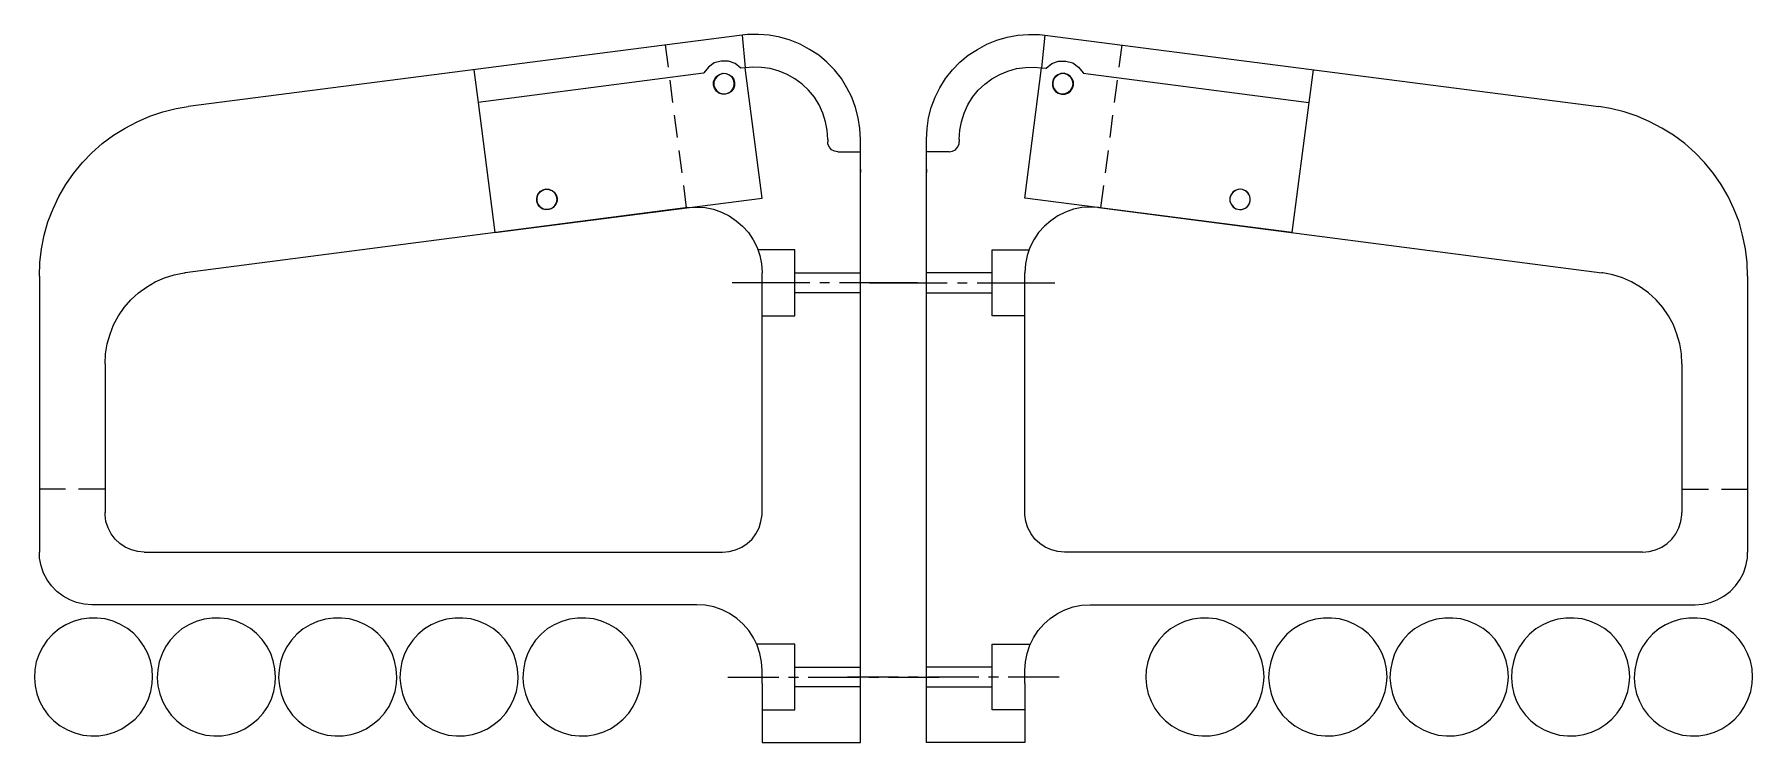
# Model space of a CAD drawing. Extents: x 0 to 262, y 0 to 108.
import ezdxf

# ---------------------------------------------------------------- set-up
doc = ezdxf.new("R2010")
doc.units = 0
doc.layers.add('Layer_1', color=7, linetype='CONTINUOUS')

msp = doc.modelspace()

# ---------------------------------------------------------------- linework, layer by layer
at = {"layer": 'Layer_1', "color": 7}
for points in [[(107.780794, 107.996555), (23.495131, 97.116894)], [(125.814794, 92.12156), (125.730125, 93.772558), (125.476135, 95.423555), (125.052791, 96.989891), (124.502471, 98.556222), (123.740469, 99.995558), (122.893799, 101.392557), (121.835466, 102.704888), (120.692463, 103.890224), (119.464794, 104.948557), (118.067794, 105.83756), (116.628461, 106.641891), (115.104466, 107.234557), (113.53813, 107.700224), (111.887133, 107.996555), (110.278461, 108.123557), (108.627463, 108.081224), (107.780794, 107.996555)], [(107.780794, 107.996555), (108.246463, 103.04356)], [(135.847789, 92.12156), (135.932458, 93.772558), (136.144138, 95.423555), (136.567463, 96.989891), (137.16013, 98.556222), (137.879804, 99.995558), (138.768799, 101.392557), (139.784791, 102.704888), (140.927791, 103.890224), (142.197788, 104.948557), (143.594796, 105.83756), (145.03413, 106.641891), (146.558132, 107.234557), (148.124463, 107.700224), (149.733132, 107.996555), (151.38413, 108.123557), (153.03513, 108.081224), (153.881799, 107.996555)], [(153.881799, 107.996555), (153.373802, 103.04356)], [(153.881799, 107.996555), (238.167462, 97.116894)], [(96.0968, 106.514891), (96.520128, 103.128224)], [(165.565791, 106.514891), (165.142463, 103.128224)], [(66.971464, 102.747224), (67.606461, 97.751894)], [(120.819461, 92.12156), (120.734799, 93.51856), (120.480794, 94.830891), (120.057466, 96.143222), (119.507127, 97.370891), (118.787461, 98.556222), (117.898466, 99.614558), (116.924799, 100.545893), (115.824133, 101.350224), (114.638797, 102.027557), (113.411127, 102.535555), (112.056461, 102.916557), (110.74413, 103.085891), (109.34713, 103.128224), (108.415799, 103.04356)], [(140.843124, 92.12156), (140.927791, 93.51856), (141.181799, 94.830891), (141.562799, 96.143222), (142.155463, 97.370891), (142.875122, 98.556222), (143.721791, 99.614558), (144.737799, 100.545893), (145.796132, 101.350224), (147.023802, 102.027557), (148.251458, 102.535555), (149.563796, 102.916557), (150.918463, 103.085891), (152.273127, 103.128224), (153.246791, 103.04356)], [(194.691129, 102.747224), (194.056121, 97.751894)], [(96.774133, 101.138557), (97.197461, 97.751894)], [(164.888457, 101.138557), (164.422788, 97.751894)], [(0.846798, 71.335894), (0.931465, 73.410227), (1.185465, 75.484558), (1.566465, 77.558891), (2.159132, 79.590888), (2.921131, 81.538227), (3.810132, 83.443222), (4.868466, 85.263558), (6.053798, 86.956888), (7.408465, 88.607894), (8.847799, 90.089555), (10.414132, 91.48656), (12.107465, 92.756558), (13.885465, 93.857227), (15.748131, 94.830891), (17.653131, 95.67756), (19.642798, 96.312558), (21.674798, 96.820555), (23.495131, 97.116894)], [(260.815795, 71.335894), (260.731128, 73.410227), (260.477128, 75.484558), (260.053795, 77.558891), (259.503462, 79.590888), (258.741462, 81.538227), (257.852462, 83.443222), (256.794128, 85.263558), (255.608795, 86.956888), (254.254128, 88.607894), (252.814795, 90.089555), (251.248462, 91.48656), (249.555123, 92.756558), (247.777131, 93.857227), (245.914454, 94.830891), (244.009467, 95.67756), (242.019795, 96.312558), (239.945457, 96.820555), (238.167462, 97.116894)], [(97.451466, 95.804555), (97.917128, 92.417891)], [(164.168799, 95.804555), (163.745457, 92.417891)], [(110.828799, 9.317564), (110.828799, 0.300559), (125.814794, 0.300559), (125.814794, 92.12156)], [(120.819461, 92.12156), (120.819461, 91.74056)], [(122.343463, 90.258891), (121.835466, 90.34356), (121.412133, 90.555224), (121.073466, 90.936224), (120.861794, 91.401894), (120.819461, 91.74056)], [(150.833794, 9.317564), (150.833794, 0.300559), (135.847789, 0.300559), (135.847789, 92.12156)], [(139.319138, 90.258891), (139.827132, 90.34356), (140.25046, 90.555224), (140.589135, 90.936224), (140.800796, 91.401894), (140.843124, 91.74056)], [(140.843124, 92.12156), (140.843124, 91.74056)], [(98.171133, 90.428227), (98.594461, 87.041558)], [(122.343463, 90.258891), (125.814794, 90.258891)], [(139.319138, 90.258891), (135.847789, 90.258891)], [(163.491465, 90.428227), (163.068124, 87.041558)], [(125.814794, 87.591894), (125.814794, 87.083891)], [(135.847789, 87.591894), (135.847789, 87.083891)], [(98.848466, 85.094227), (99.2718, 81.707555)], [(162.814135, 85.094227), (162.348465, 81.707555)], [(99.525797, 81.749891), (23.029462, 71.843889)], [(99.525797, 81.749891), (100.83813, 81.834558), (102.150461, 81.749891), (103.420466, 81.495891), (104.648128, 81.072558), (105.833463, 80.479894), (106.891797, 79.760227), (107.865461, 78.913558), (108.754466, 77.939891), (109.474133, 76.839224), (110.066797, 75.696222), (110.490133, 74.46856), (110.74413, 73.198555), (110.828799, 71.886225), (110.828799, 71.801555)], [(162.094458, 81.749891), (160.824463, 81.834558), (159.512124, 81.749891), (158.242127, 81.495891), (157.014455, 81.072558), (155.829127, 80.479894), (154.770794, 79.760227), (153.79713, 78.913558), (152.908132, 77.939891), (152.188458, 76.839224), (151.595794, 75.696222), (151.172468, 74.46856), (150.918463, 73.198555), (150.833794, 71.886225), (150.833794, 71.801555)], [(162.094458, 81.749891), (238.633131, 71.843889)], [(110.828799, 65.282227), (115.824133, 65.282227), (115.824133, 75.315222), (110.193799, 75.315222)], [(150.833794, 65.282227), (145.838458, 65.282227), (145.838458, 75.315222), (151.468799, 75.315222)], [(0.846798, 71.335894), (0.846798, 29.298886)], [(10.837465, 57.958561), (10.922131, 59.482555), (11.176131, 61.006558), (11.599464, 62.488227), (12.149798, 63.927561), (12.911797, 65.282227), (13.758465, 66.552222), (14.774465, 67.695225), (15.917465, 68.753558), (17.145131, 69.642555), (18.457465, 70.446891), (19.896798, 71.039555), (21.336131, 71.505225), (22.860129, 71.801555), (23.029462, 71.843889)], [(110.828799, 35.310228), (110.828799, 71.801555)], [(125.814794, 68.795891), (115.824133, 68.795891), (115.824133, 71.801555), (125.814794, 71.801555)], [(135.847789, 68.795891), (145.838458, 68.795891), (145.838458, 71.801555), (135.847789, 71.801555)], [(150.833794, 35.310228), (150.833794, 71.801555)], [(250.82512, 57.958561), (250.740467, 59.482555), (250.486462, 61.006558), (250.063136, 62.488227), (249.512798, 63.927561), (248.750795, 65.282227), (247.904126, 66.552222), (246.888136, 67.695225), (245.745134, 68.753558), (244.517462, 69.642555), (243.162798, 70.446891), (241.76579, 71.039555), (240.284128, 71.505225), (238.80247, 71.801555), (238.633131, 71.843889)], [(260.815795, 71.335894), (260.815795, 29.298886)], [(118.11013, 70.319894), (106.256799, 70.319894)], [(121.115799, 70.319894), (119.63413, 70.319894)], [(134.493125, 70.319894), (122.597469, 70.319894)], [(127.169458, 70.319894), (139.022788, 70.319894)], [(140.546791, 70.319894), (142.028468, 70.319894)], [(143.552471, 70.319894), (155.405802, 70.319894)], [(10.837465, 57.958561), (10.837465, 35.310228)], [(250.82512, 57.958561), (250.82512, 35.310228)], [(4.826131, 38.866228), (0.846798, 38.866228)], [(10.837465, 38.866228), (6.815799, 38.866228)], [(250.82512, 38.866228), (254.846795, 38.866228)], [(256.836462, 38.866228), (260.815795, 38.866228)], [(16.806465, 29.298886), (15.832798, 29.383553), (14.859131, 29.637558), (13.927798, 30.060886), (13.081131, 30.611225), (12.361465, 31.288558), (11.768797, 32.092892), (11.303132, 32.981889), (10.964466, 33.955561), (10.837465, 34.971561), (10.837465, 35.310228)], [(104.817464, 29.298886), (105.833463, 29.383553), (106.807128, 29.637558), (107.738466, 30.060886), (108.542794, 30.611225), (109.304797, 31.288558), (109.897461, 32.092892), (110.36313, 32.981889), (110.659461, 33.955561), (110.828799, 34.971561), (110.828799, 35.310228)], [(156.845135, 29.298886), (155.829127, 29.383553), (154.855463, 29.637558), (153.924124, 30.060886), (153.077471, 30.611225), (152.357796, 31.288558), (151.765132, 32.092892), (151.299463, 32.981889), (150.960804, 33.955561), (150.833794, 34.971561), (150.833794, 35.310228)], [(244.813795, 29.298886), (245.829803, 29.383553), (246.803467, 29.637558), (247.73479, 30.060886), (248.581459, 30.611225), (249.301134, 31.288558), (249.893798, 32.092892), (250.359467, 32.981889), (250.6558, 33.955561), (250.82512, 34.971561), (250.82512, 35.310228)], [(8.847799, 21.297889), (7.662465, 21.382556), (6.519465, 21.636564), (5.461132, 22.059889), (4.445131, 22.610228), (3.513798, 23.329887), (2.709465, 24.176556), (2.032132, 25.107894), (1.481798, 26.123886), (1.100798, 27.224561), (0.889132, 28.367564), (0.846798, 29.298886)], [(16.806465, 29.298886), (104.817464, 29.298886)], [(244.813795, 29.298886), (156.845135, 29.298886)], [(252.814795, 21.297889), (254.000128, 21.382556), (255.143128, 21.636564), (256.201462, 22.059889), (257.217462, 22.610228), (258.148795, 23.329887), (258.953102, 24.176556), (259.630462, 25.107894), (260.180795, 26.123886), (260.561795, 27.224561), (260.773435, 28.367564), (260.815795, 29.298886)], [(100.83813, 21.297889), (8.847799, 21.297889)], [(110.828799, 9.317564), (110.828799, 11.30722), (110.74413, 12.619559), (110.490133, 13.889556), (110.066797, 15.117225), (109.516466, 16.260228), (108.796799, 17.360887), (107.95013, 18.334551), (106.976466, 19.223564), (105.875797, 19.943223), (104.732797, 20.535887), (103.505133, 20.95923), (102.192794, 21.21322), (100.922797, 21.297889), (100.83813, 21.297889)], [(150.833794, 9.317564), (150.833794, 11.30722), (150.918463, 12.619559), (151.172468, 13.889556), (151.595794, 15.117225), (152.146132, 16.260228), (152.865791, 17.360887), (153.71246, 18.334551), (154.686124, 19.223564), (155.786801, 19.943223), (156.929804, 20.535887), (158.157458, 20.95923), (159.427471, 21.21322), (160.739793, 21.297889), (160.824463, 21.297889)], [(160.824463, 21.297889), (252.814795, 21.297889)], [(110.828799, 5.295892), (115.824133, 5.295892), (115.824133, 15.286564), (109.982127, 15.286564)], [(150.833794, 5.295892), (145.838458, 5.295892), (145.838458, 15.286564), (151.680463, 15.286564)], [(125.814794, 8.809551), (115.824133, 8.809551), (115.824133, 11.815231), (125.814794, 11.815231)], [(135.847789, 8.809551), (145.838458, 8.809551), (145.838458, 11.815231), (135.847789, 11.815231)], [(105.621799, 10.291228), (113.368799, 10.291228)], [(114.850461, 10.291228), (116.374463, 10.291228)], [(117.85613, 10.291228), (125.60313, 10.291228)], [(131.57213, 10.291228), (123.825122, 10.291228)], [(127.084791, 10.291228), (128.608794, 10.291228)], [(130.090468, 10.291228), (137.795135, 10.291228)], [(134.577791, 10.291228), (133.053791, 10.291228)], [(143.80646, 10.291228), (136.059468, 10.291228)], [(146.812124, 10.291228), (145.288138, 10.291228)], [(156.040791, 10.291228), (148.293799, 10.291228)]]:
    msp.add_lwpolyline(points, dxfattribs=at)
for points in [[(108.246463, 103.04356), (107.611463, 102.958891), (107.611463, 103.001224), (106.722461, 103.678557), (105.706461, 104.017224), (104.605794, 104.059557), (103.547461, 103.763221), (102.658464, 103.128224), (101.98113, 102.281557), (101.938797, 102.196891), (67.606461, 97.751894), (70.146464, 77.939891), (110.828799, 83.189224)], [(104.732797, 99.021891), (104.267128, 99.191224), (103.886128, 99.48756), (103.589794, 99.910891), (103.4628, 100.37656), (103.4628, 100.884557), (103.632128, 101.350224), (103.928461, 101.773557), (104.351797, 102.027557), (104.859799, 102.196891), (105.325461, 102.15456), (105.833463, 101.985227), (106.214463, 101.688891), (106.510797, 101.26556), (106.637799, 100.799891), (106.637799, 100.291891), (106.468463, 99.826224), (106.129797, 99.445224), (105.748794, 99.148893), (105.240799, 99.021891)], [(106.595466, 100.588222), (106.510797, 101.096227), (106.256799, 101.561891), (105.875797, 101.900557), (105.41013, 102.112224), (104.902133, 102.15456), (104.436464, 102.027557), (104.01313, 101.731224), (103.674464, 101.350224), (103.505133, 100.842224), (103.505133, 100.334224), (103.674464, 99.86856), (104.01313, 99.445224), (104.436464, 99.191224), (104.944461, 99.064224), (105.452464, 99.106558), (105.918133, 99.318227), (106.256799, 99.656891), (106.510797, 100.080224)], [(153.373802, 103.04356), (154.008794, 102.958891), (154.051135, 103.001224), (154.940132, 103.678557), (155.956122, 104.017224), (157.056799, 104.059557), (158.115132, 103.763221), (159.004127, 103.128224), (159.68146, 102.281557), (159.68146, 102.196891), (194.056121, 97.751894), (191.473801, 77.939891), (150.833794, 83.189224)], [(156.88746, 99.021891), (157.35313, 99.191224), (157.776458, 99.48756), (158.072788, 99.910891), (158.199799, 100.37656), (158.199799, 100.884557), (158.030463, 101.350224), (157.691788, 101.773557), (157.310804, 102.027557), (156.802791, 102.196891), (156.294796, 102.15456), (155.829127, 101.985227), (155.448127, 101.688891), (155.151796, 101.26556), (155.024799, 100.799891), (155.024799, 100.291891), (155.194137, 99.826224), (155.490468, 99.445224), (155.913796, 99.148893), (156.421791, 99.021891)], [(158.157458, 100.588222), (158.072788, 101.096227), (157.818799, 101.561891), (157.437799, 101.900557), (156.97213, 102.112224), (156.464135, 102.15456), (155.998466, 102.027557), (155.575122, 101.731224), (155.236463, 101.350224), (155.067127, 100.842224), (155.067127, 100.334224), (155.236463, 99.86856), (155.575122, 99.445224), (155.998466, 99.191224), (156.464135, 99.064224), (156.97213, 99.106558), (157.437799, 99.318227), (157.818799, 99.656891), (158.072788, 100.080224)], [(79.629128, 82.97756), (79.544461, 83.485555), (79.290461, 83.951224), (78.951797, 84.289891), (78.4438, 84.501555), (77.935797, 84.543888), (77.470128, 84.416894), (77.0468, 84.120555), (76.708133, 83.739555), (76.538797, 83.231558), (76.538797, 82.723555), (76.708133, 82.257894), (77.0468, 81.834558), (77.470128, 81.58056), (77.935797, 81.453558), (78.4438, 81.495891), (78.909461, 81.665222), (79.290461, 82.046222), (79.544461, 82.469558)], [(78.105133, 81.453558), (77.808795, 81.453558), (77.470128, 81.58056), (77.216131, 81.707555), (76.962133, 81.919227), (76.750461, 82.173224), (76.623467, 82.469558), (76.538797, 82.808224), (76.538797, 83.104555), (76.581131, 83.443222), (76.708133, 83.739555), (76.919797, 83.99356), (77.131461, 84.247558), (77.427795, 84.37456), (77.724133, 84.501555), (78.0628, 84.543888), (78.359131, 84.501555), (78.697797, 84.416894), (78.951797, 84.289891), (79.205795, 84.078227), (79.417464, 83.781888), (79.544461, 83.527891), (79.629128, 83.189224), (79.629128, 82.850558), (79.586795, 82.554224), (79.4598, 82.257894), (79.248128, 82.003888), (79.036464, 81.749891), (78.740133, 81.58056), (78.4438, 81.495891)], [(185.123801, 82.97756), (185.039134, 83.485555), (184.785129, 83.951224), (184.404127, 84.289891), (183.938457, 84.501555), (183.430463, 84.543888), (182.964793, 84.416894), (182.541465, 84.120555), (182.202791, 83.739555), (182.033455, 83.231558), (182.033455, 82.723555), (182.202791, 82.257894), (182.499124, 81.834558), (182.964793, 81.58056), (183.430463, 81.453558), (183.938457, 81.495891), (184.404127, 81.665222), (184.785129, 82.046222), (185.039134, 82.469558)], [(183.515132, 81.453558), (183.853791, 81.453558), (184.150121, 81.58056), (184.44647, 81.707555), (184.70046, 81.919227), (184.912124, 82.173224), (185.039134, 82.469558), (185.123801, 82.808224), (185.123801, 83.104555), (185.039134, 83.443222), (184.912124, 83.739555), (184.742801, 83.99356), (184.531121, 84.247558), (184.234791, 84.37456), (183.938457, 84.501555), (183.599799, 84.543888), (183.303468, 84.501555), (182.964793, 84.416894), (182.710804, 84.289891), (182.456799, 84.078227), (182.245134, 83.781888), (182.118124, 83.527891), (182.033455, 83.189224), (182.033455, 82.850558), (182.075796, 82.554224), (182.202791, 82.257894), (182.414455, 82.003888), (182.626134, 81.749891), (182.922468, 81.58056), (183.218799, 81.495891)], [(18.076465, 10.291228), (17.991798, 11.518897), (17.737798, 12.746553), (17.356798, 13.889556), (16.764131, 14.990231), (16.044465, 16.006223), (15.197798, 16.895217), (14.266465, 17.65722), (13.208131, 18.292225), (12.065131, 18.80022), (10.879797, 19.138895), (9.652131, 19.265889), (8.424464, 19.265889), (7.196798, 19.096553), (6.011465, 18.757895), (4.868466, 18.2499), (3.852465, 17.614892), (2.878798, 16.810564), (2.032132, 15.921553), (1.354798, 14.905561), (0.804464, 13.804887), (0.381131, 12.619559), (0.169465, 11.391887), (0.084798, 10.164233), (0.211798, 8.936564), (0.465798, 7.751217), (0.889132, 6.608233), (1.481798, 5.507556), (2.201465, 4.491567), (3.048132, 3.602553), (4.021798, 2.840553), (5.122465, 2.247889), (6.265465, 1.78222), (7.450797, 1.443561), (8.678464, 1.316567), (9.906132, 1.358892), (11.133799, 1.528231), (12.276799, 1.909231), (13.419798, 2.417225), (14.435798, 3.094559), (15.409465, 3.856559), (16.213798, 4.787897), (16.891131, 5.803889), (17.441465, 6.946892), (17.822465, 8.089892), (18.034131, 9.317564)], [(36.787795, 10.291228), (36.703131, 11.518897), (36.449131, 12.746553), (36.068128, 13.889556), (35.475464, 14.990231), (34.755798, 16.006223), (33.909131, 16.895217), (32.977798, 17.65722), (31.919464, 18.292225), (30.776462, 18.80022), (29.591131, 19.138895), (28.363464, 19.265889), (27.135798, 19.265889), (25.908131, 19.096553), (24.722798, 18.757895), (23.579798, 18.2499), (22.521465, 17.614892), (21.590134, 16.810564), (20.743462, 15.921553), (20.066131, 14.905561), (19.515798, 13.804887), (19.092465, 12.619559), (18.880798, 11.391887), (18.796131, 10.164233), (18.880798, 8.936564), (19.177131, 7.751217), (19.600465, 6.608233), (20.193131, 5.507556), (20.912795, 4.491567), (21.759467, 3.602553), (22.733131, 2.840553), (23.791465, 2.247889), (24.934467, 1.78222), (26.162134, 1.443561), (27.389798, 1.316567), (28.617464, 1.358892), (29.802798, 1.528231), (30.988131, 1.909231), (32.131131, 2.417225), (33.147131, 3.094559), (34.078464, 3.856559), (34.925131, 4.787897), (35.602464, 5.803889), (36.152798, 6.946892), (36.533798, 8.089892), (36.745467, 9.317564)], [(55.245128, 10.291228), (55.160467, 11.518897), (54.906461, 12.746553), (54.525461, 13.889556), (53.932797, 14.990231), (53.213131, 16.006223), (52.366464, 16.895217), (51.435128, 17.65722), (50.376795, 18.292225), (49.233798, 18.80022), (48.048467, 19.138895), (46.820795, 19.265889), (45.593128, 19.265889), (44.365462, 19.096553), (43.180131, 18.757895), (42.037134, 18.2499), (40.9788, 17.614892), (40.047464, 16.810564), (39.200798, 15.921553), (38.523467, 14.905561), (37.973131, 13.804887), (37.549798, 12.619559), (37.338131, 11.391887), (37.253464, 10.164233), (37.380464, 8.936564), (37.634467, 7.751217), (38.057798, 6.608233), (38.650464, 5.507556), (39.370131, 4.491567), (40.216798, 3.602553), (41.190462, 2.840553), (42.248795, 2.247889), (43.391798, 1.78222), (44.619464, 1.443561), (45.847131, 1.316567), (47.074798, 1.358892), (48.302464, 1.528231), (49.445467, 1.909231), (50.588464, 2.417225), (51.604462, 3.094559), (52.578131, 3.856559), (53.382464, 4.787897), (54.059795, 5.803889), (54.610131, 6.946892), (54.991131, 8.089892), (55.202795, 9.317564)], [(73.702464, 10.291228), (73.617795, 11.518897), (73.363797, 12.746553), (72.982797, 13.889556), (72.390133, 14.990231), (71.670467, 16.006223), (70.823795, 16.895217), (69.892464, 17.65722), (68.834131, 18.292225), (67.691131, 18.80022), (66.505795, 19.138895), (65.278131, 19.265889), (64.050461, 19.265889), (62.822797, 19.096553), (61.637461, 18.757895), (60.494461, 18.2499), (59.478461, 17.614892), (58.504797, 16.810564), (57.658133, 15.921553), (56.980795, 14.905561), (56.430464, 13.804887), (56.007128, 12.619559), (55.795467, 11.391887), (55.710797, 10.164233), (55.8378, 8.936564), (56.091797, 7.751217), (56.515133, 6.608233), (57.107797, 5.507556), (57.827464, 4.491567), (58.674133, 3.602553), (59.647797, 2.840553), (60.748467, 2.247889), (61.891467, 1.78222), (63.076797, 1.443561), (64.304467, 1.316567), (65.532128, 1.358892), (66.7598, 1.528231), (67.902795, 1.909231), (69.045795, 2.417225), (70.061795, 3.094559), (71.035467, 3.856559), (71.839795, 4.787897), (72.517128, 5.803889), (73.067464, 6.946892), (73.448467, 8.089892), (73.660131, 9.317564)], [(92.413797, 10.291228), (92.329128, 11.518897), (92.07513, 12.746553), (91.651797, 13.889556), (91.101466, 14.990231), (90.3818, 16.006223), (89.53513, 16.895217), (88.6038, 17.65722), (87.545466, 18.292225), (86.402464, 18.80022), (85.217128, 19.138895), (83.989464, 19.265889), (82.761794, 19.265889), (81.53413, 19.096553), (80.348795, 18.757895), (79.205795, 18.2499), (78.147461, 17.614892), (77.216131, 16.810564), (76.369461, 15.921553), (75.692128, 14.905561), (75.141797, 13.804887), (74.718464, 12.619559), (74.5068, 11.391887), (74.422131, 10.164233), (74.5068, 8.936564), (74.803131, 7.751217), (75.226467, 6.608233), (75.819131, 5.507556), (76.538797, 4.491567), (77.385467, 3.602553), (78.359131, 2.840553), (79.417464, 2.247889), (80.560466, 1.78222), (81.78813, 1.443561), (82.973466, 1.316567), (84.243464, 1.358892), (85.4288, 1.528231), (86.614128, 1.909231), (87.757128, 2.417225), (88.773128, 3.094559), (89.704466, 3.856559), (90.551128, 4.787897), (91.228461, 5.803889), (91.7788, 6.946892), (92.1598, 8.089892), (92.371464, 9.317564)], [(187.240468, 10.291228), (187.155801, 11.518897), (186.901796, 12.746553), (186.478468, 13.889556), (185.928129, 14.990231), (185.208455, 16.006223), (184.361801, 16.895217), (183.388137, 17.65722), (182.329804, 18.292225), (181.186801, 18.80022), (180.001457, 19.138895), (178.773801, 19.265889), (177.546132, 19.265889), (176.318463, 19.096553), (175.133132, 18.757895), (174.032457, 18.2499), (172.974124, 17.614892), (172.00046, 16.810564), (171.196132, 15.921553), (170.476457, 14.905561), (169.926135, 13.804887), (169.545135, 12.619559), (169.291129, 11.391887), (169.248801, 10.164233), (169.333455, 8.936564), (169.58746, 7.751217), (170.053129, 6.608233), (170.603468, 5.507556), (171.365468, 4.491567), (172.212124, 3.602553), (173.185804, 2.840553), (174.244137, 2.247889), (175.387124, 1.78222), (176.572468, 1.443561), (177.800121, 1.316567), (179.027791, 1.358892), (180.255463, 1.528231), (181.440791, 1.909231), (182.541465, 2.417225), (183.599799, 3.094559), (184.531121, 3.856559), (185.335465, 4.787897), (186.055124, 5.803889), (186.563137, 6.946892), (186.944137, 8.089892), (187.155801, 9.317564)], [(205.951796, 10.291228), (205.867126, 11.518897), (205.613137, 12.746553), (205.189793, 13.889556), (204.597129, 14.990231), (203.87747, 16.006223), (203.073126, 16.895217), (202.099462, 17.65722), (201.041129, 18.292225), (199.898126, 18.80022), (198.712798, 19.138895), (197.485129, 19.265889), (196.257457, 19.265889), (195.029804, 19.096553), (193.844457, 18.757895), (192.701457, 18.2499), (191.685465, 17.614892), (190.711801, 16.810564), (189.907457, 15.921553), (189.187798, 14.905561), (188.63746, 13.804887), (188.25646, 12.619559), (188.00247, 11.391887), (187.917801, 10.164233), (188.044796, 8.936564), (188.298801, 7.751217), (188.722129, 6.608233), (189.314793, 5.507556), (190.034468, 4.491567), (190.923465, 3.602553), (191.897129, 2.840553), (192.955462, 2.247889), (194.098465, 1.78222), (195.283793, 1.443561), (196.511462, 1.316567), (197.739134, 1.358892), (198.966788, 1.528231), (200.152132, 1.909231), (201.25279, 2.417225), (202.311124, 3.094559), (203.242462, 3.856559), (204.04679, 4.787897), (204.724124, 5.803889), (205.274462, 6.946892), (205.655462, 8.089892), (205.867126, 9.317564)], [(224.409129, 10.291228), (224.324462, 11.518897), (224.070457, 12.746553), (223.647129, 13.889556), (223.054465, 14.990231), (222.377131, 16.006223), (221.530462, 16.895217), (220.556798, 17.65722), (219.498465, 18.292225), (218.355462, 18.80022), (217.170134, 19.138895), (215.942462, 19.265889), (214.714793, 19.265889), (213.487124, 19.096553), (212.301795, 18.757895), (211.201134, 18.2499), (210.142801, 17.614892), (209.169137, 16.810564), (208.364793, 15.921553), (207.645134, 14.905561), (207.094796, 13.804887), (206.713796, 12.619559), (206.45979, 11.391887), (206.375121, 10.164233), (206.502132, 8.936564), (206.756121, 7.751217), (207.179465, 6.608233), (207.772129, 5.507556), (208.491788, 4.491567), (209.380801, 3.602553), (210.354465, 2.840553), (211.412798, 2.247889), (212.555801, 1.78222), (213.741129, 1.443561), (214.968798, 1.316567), (216.19647, 1.358892), (217.424123, 1.528231), (218.609467, 1.909231), (219.710129, 2.417225), (220.768462, 3.094559), (221.699798, 3.856559), (222.504126, 4.787897), (223.181459, 5.803889), (223.731798, 6.946892), (224.112798, 8.089892), (224.324462, 9.317564)], [(242.866464, 10.291228), (242.781798, 11.518897), (242.52779, 12.746553), (242.104464, 13.889556), (241.554126, 14.990231), (240.834467, 16.006223), (239.987798, 16.895217), (239.014134, 17.65722), (237.9558, 18.292225), (236.812798, 18.80022), (235.62747, 19.138895), (234.399798, 19.265889), (233.172129, 19.265889), (231.944457, 19.096553), (230.759129, 18.757895), (229.658454, 18.2499), (228.600121, 17.614892), (227.626457, 16.810564), (226.822129, 15.921553), (226.10247, 14.905561), (225.552131, 13.804887), (225.171131, 12.619559), (224.917126, 11.391887), (224.874798, 10.164233), (224.959467, 8.936564), (225.213457, 7.751217), (225.636801, 6.608233), (226.229465, 5.507556), (226.991465, 4.491567), (227.838137, 3.602553), (228.811801, 2.840553), (229.870134, 2.247889), (231.013137, 1.78222), (232.198465, 1.443561), (233.426134, 1.316567), (234.65379, 1.358892), (235.881459, 1.528231), (237.066787, 1.909231), (238.167462, 2.417225), (239.225795, 3.094559), (240.157134, 3.856559), (240.961462, 4.787897), (241.681121, 5.803889), (242.189134, 6.946892), (242.570134, 8.089892), (242.781798, 9.317564)], [(261.577795, 10.291228), (261.493128, 11.518897), (261.239128, 12.746553), (260.815795, 13.889556), (260.223128, 14.990231), (259.503462, 16.006223), (258.656768, 16.895217), (257.725462, 17.65722), (256.667128, 18.292225), (255.524128, 18.80022), (254.338795, 19.138895), (253.111128, 19.265889), (251.883462, 19.265889), (250.6558, 19.096553), (249.470456, 18.757895), (248.32747, 18.2499), (247.311462, 17.614892), (246.337798, 16.810564), (245.533454, 15.921553), (244.813795, 14.905561), (244.263456, 13.804887), (243.882456, 12.619559), (243.628467, 11.391887), (243.543798, 10.164233), (243.670792, 8.936564), (243.924798, 7.751217), (244.348126, 6.608233), (244.94079, 5.507556), (245.660464, 4.491567), (246.549462, 3.602553), (247.523126, 2.840553), (248.581459, 2.247889), (249.724462, 1.78222), (250.90979, 1.443561), (252.137462, 1.316567), (253.365128, 1.358892), (254.592795, 1.528231), (255.778128, 1.909231), (256.878795, 2.417225), (257.937128, 3.094559), (258.868462, 3.856559), (259.672795, 4.787897), (260.350128, 5.803889), (260.900462, 6.946892), (261.281462, 8.089892), (261.493128, 9.317564)]]:
    msp.add_lwpolyline(points, close=True, dxfattribs=at)

doc.saveas('drawing.dxf')
